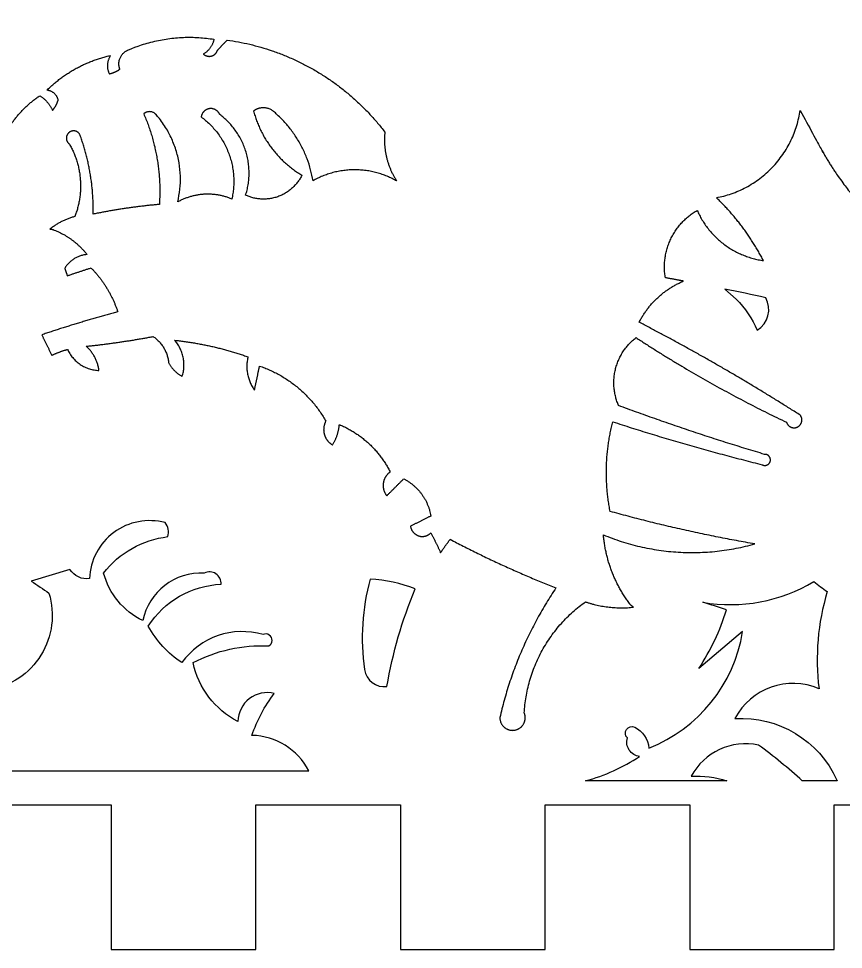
# Model space of a CAD drawing. Header units: millimetres. Extents: x 351 to 3123, y -188 to 617.
# Drawn here: x 768.4 to 825.4, y 65 to 129.3 of the extents above; entities that cross this region are included whole.
import ezdxf

# ---------------------------------------------------------------- set-up
doc = ezdxf.new("R2010")
doc.units = ezdxf.units.MM
doc.header["$LTSCALE"] = 25.4
doc.layers.add('cut_through', color=3, linetype='Continuous')

msp = doc.modelspace()

# ---------------------------------------------------------------- linework, layer by layer
at = {"layer": 'cut_through'}
for points in [[(820.066, 110.053, 0.003586), (817.231, 110.645), (818.02, 109.946, -0.096954), (819.474, 107.8, 0.396216)], [(783.558, 80.768, -0.226855), (780.461, 84.83, -0.132391), (785.687, 85.991, 1), (785.3, 86.765, 0.320299), (779.687, 84.83, -0.12156), (777.364, 87.345, -0.245976), (782.397, 90.247, 0.580277), (781.235, 91.021, 0.3681), (776.976, 87.732, -0.214449), (774.266, 91.021, -0.199952), (778.719, 93.536, 0.236203), (778.525, 94.503, 0.481629), (773.298, 90.634, -0.297037), (771.944, 91.264), (769.265, 90.46, -0.018092), (770.49, 89.631, -0.4525), (766.358, 82.937, 0.005672), (763.174, 86.661, 0.867217), (762.031, 85.062, 0.189415), (765.003, 81.634, 0.108302), (760.248, 77.356), (788.464, 77.356, 0.273673), (784.526, 79.8, -0.080156), (786.075, 82.702, 0.480434)], [(792.708, 90.603, 0.102609), (792.309, 84.358, 0.412321), (793.867, 83.179, -0.058012), (795.825, 89.923, 0.081962)], [(807.61, 76.653, 0.077196), (811.341, 78.348, -0.468565), (810.497, 79.626, -0.862911), (811.002, 80.363, -0.263698), (811.99, 78.922, 0.264748), (818.463, 86.972), (815.437, 84.423, 0.071098), (817.353, 88.482, 0.006681), (815.708, 88.999, 0.178927), (823.402, 90.431, 0.02783), (824.319, 89.744, 0.104593), (823.749, 83.025, 0.388794), (817.933, 80.968, -0.31011), (824.988, 76.716, -0.018486), (825.008, 76.653), (822.595, 76.653, 0.027427), (819.563, 79.13, 0.333206), (814.907, 76.975, -0.097148), (817.384, 76.653)]]:
    msp.add_lwpolyline(points, format="xyb", close=True, dxfattribs=at)
msp.add_lwpolyline([(739.805, 75.011), (774.805, 75.011), (774.805, 65.011), (784.805, 65.011), (784.805, 75.011), (794.805, 75.011), (794.805, 65.011), (804.805, 65.011), (804.805, 75.011), (814.805, 75.011), (814.805, 65.011), (824.805, 65.011), (824.805, 75.011), (834.805, 75.011), (834.805, 65.011), (844.805, 65.011), (844.805, 75.011), (854.805, 75.011), (854.805, 65.011), (864.805, 65.011)], dxfattribs=at)
for points, weights in [([(820.406, 156.116), (779.082, 157.201), (761.377, 119.845)], [1, 0.837981863642, 1]), ([(781.903, 127.917), (781.775, 127.234), (781.169, 126.894)], [1, 0.906230928441, 1]), ([(782.809, 127.854), (789.578, 126.933), (793.72, 121.5)], [1, 0.924149134064, 1]), ([(770.354, 124.393), (772.207, 126.231), (774.757, 126.791)], [1, 0.96038234694, 1]), ([(774.757, 126.791), (774.334, 126.186), (774.665, 125.526)], [1, 0.859052938957, 1]), ([(774.665, 125.526), (775.063, 125.61), (775.397, 125.841)], [1, 0.980605089731, 1]), ([(771.137, 123.726), (770.968, 124.321), (770.354, 124.393)], [1, 0.831885930132, 1]), ([(767.158, 120.76), (768.043, 122.775), (769.862, 124.013)], [1, 0.96113909883, 1]), ([(769.862, 124.013), (770.449, 123.632), (770.742, 122.997)], [1, 0.960781252835, 1]), ([(770.742, 122.997), (771.006, 123.325), (771.137, 123.726)], [1, 0.983881313574, 1]), ([(784.645, 122.948), (785.412, 120.053), (787.984, 118.519)], [1, 0.926001266496, 1]), ([(816.65, 116.961), (821.703, 117.909), (822.443, 122.995)], [1, 0.813619501742, 1]), ([(777.048, 122.76), (778.351, 119.761), (778.126, 116.498)], [1, 0.97149202362, 1]), ([(781.023, 122.542), (783.932, 120.397), (783.142, 116.871)], [1, 0.83767517328, 1]), ([(784.092, 117.135), (785.191, 120.567), (782.3, 122.717)], [1, 0.813558535917, 1]), ([(773.554, 115.828), (773.606, 118.676), (772.622, 121.348)], [1, 0.982856548122, 1]), ([(793.72, 121.5), (793.533, 119.664), (794.54, 118.117)], [1, 0.942931637525, 1]), ([(771.908, 120.668), (773.292, 118.249), (772.278, 115.654)], [1, 0.902044178686, 1]), ([(787.984, 118.519), (786.716, 115.922), (784.092, 117.135)], [1, 0.714526041551, 1]), ([(794.54, 118.117), (791.652, 119.77), (788.754, 118.132)], [1, 0.869214016168, 1]), ([(783.142, 116.871), (781.224, 117.674), (779.402, 116.673)], [1, 0.900622610219, 1]), ([(778.126, 116.498), (775.821, 116.292), (773.554, 115.828)], [1, 0.998427078242, 1]), ([(819.902, 112.616), (818.638, 115.06), (816.65, 116.961)], [1, 0.986391291577, 1]), ([(813.123, 111.429), (812.61, 114.517), (815.32, 116.084)], [1, 0.822075152164, 1]), ([(815.32, 116.084), (816.648, 113.078), (819.902, 112.616)], [1, 0.874231236485, 1]), ([(772.278, 115.654), (771.321, 115.411), (770.555, 114.787)], [1, 0.976303620091, 1]), ([(770.555, 114.787), (770.67, 114.797), (770.778, 114.756)], [1, 0.9756969204, 1]), ([(770.778, 114.756), (772.193, 114.225), (773.125, 113.036)], [1, 0.962819831366, 1]), ([(773.125, 113.036), (772.106, 112.957), (771.585, 112.078)], [1, 0.887282994891, 1]), ([(771.761, 111.566), (772.58, 111.85), (773.407, 112.11)], [1, 0.999888381609, 1]), ([(773.407, 112.11), (774.676, 110.803), (775.254, 109.076)], [1, 0.975050001552, 1]), ([(814.381, 111.198), (813.753, 111.316), (813.123, 111.429)], [1, 0.999994981947, 1]), ([(811.311, 108.352), (812.319, 110.344), (814.381, 111.198)], [1, 0.937724543565, 1]), ([(775.254, 109.076), (772.6, 108.362), (769.993, 107.486)], [1, 0.99952898459, 1]), ([(822.451, 101.93), (817.027, 105.393), (811.311, 108.352)], [1, 0.998976687296, 1]), ([(773.063, 106.693), (775.394, 106.935), (777.697, 107.367)], [1, 0.999157429827, 1]), ([(777.697, 107.367), (778.653, 106.717), (778.765, 105.566)], [1, 0.90536614035, 1]), ([(779.715, 104.616), (780.147, 106.012), (779.181, 107.109)], [1, 0.872208821379, 1]), ([(779.181, 107.109), (781.785, 106.835), (784.255, 105.963)], [1, 0.993112443606, 1]), ([(809.888, 102.599), (808.661, 105.415), (811.094, 107.29)], [1, 0.788354432442, 1]), ([(811.094, 107.29), (816.103, 104.014), (821.505, 101.438)], [1, 0.997751167256, 1]), ([(770.691, 106.068), (771.212, 106.325), (771.774, 106.475)], [1, 0.99521427253, 1]), ([(771.774, 106.475), (772.413, 105.078), (773.949, 105.026)], [1, 0.850315367862, 1]), ([(773.949, 105.026), (773.826, 106.03), (773.063, 106.693)], [1, 0.933700560592, 1]), ([(778.765, 105.566), (779.085, 104.936), (779.715, 104.616)], [1, 0.950568938855, 1]), ([(784.255, 105.963), (783.956, 104.712), (784.704, 103.666)], [1, 0.909964397262, 1]), ([(785.06, 105.328), (788.077, 104.294), (789.642, 101.515)], [1, 0.934608849985, 1]), ([(819.988, 99.224), (814.882, 100.743), (809.888, 102.599)], [1, 0.999445508975, 1]), ([(790.111, 99.877), (790.501, 100.527), (790.579, 101.281)], [1, 0.976164635828, 1]), ([(790.579, 101.281), (792.942, 100.292), (794.093, 98.004)], [1, 0.937991376895, 1]), ([(809.305, 95.282), (808.692, 98.398), (809.488, 101.472)], [1, 0.975050001552, 1]), ([(809.488, 101.472), (814.603, 99.812), (819.82, 98.508)], [1, 0.999406824105, 1]), ([(795.03, 97.536), (796.61, 96.717), (796.904, 94.961)], [1, 0.894401119475, 1]), ([(819.3, 93.035), (814.246, 93.905), (809.305, 95.282)], [1, 0.998716077185, 1]), ([(796.904, 94.961), (796.201, 94.61), (795.498, 94.259)], [1, 0.999999999972, 1]), ([(796.904, 93.791), (797.267, 93.121), (797.577, 92.425)], [1, 0.999226501009, 1]), ([(797.577, 92.425), (797.897, 92.897), (798.241, 93.353)], [1, 0.999701660801, 1]), ([(798.241, 93.353), (801.805, 91.466), (805.558, 89.989)], [1, 0.998427078242, 1]), ([(810.632, 88.919), (809.069, 91.039), (808.837, 93.662)], [1, 0.962819831366, 1]), ([(808.837, 93.662), (813.96, 91.532), (819.3, 93.035)], [1, 0.944688900881, 1]), ([(805.558, 89.989), (802.778, 85.878), (801.676, 81.038)], [1, 0.982856548122, 1]), ([(803.366, 81.354), (803.641, 86.203), (807.589, 89.032)], [1, 0.902044178686, 1]), ([(807.589, 89.032), (809.218, 88.477), (810.928, 88.662)], [1, 0.976303620091, 1]), ([(810.928, 88.662), (810.751, 88.757), (810.632, 88.919)], [1, 0.9756969204, 1])]:
    msp.add_rational_spline(points, weights, degree=2, dxfattribs=at)
for points, weights, knots in [([(775.397, 125.841), (775.041, 126.773), (775.957, 127.169), (778.822, 128.407), (781.903, 127.917)], [1, 0.722289064578, 1, 0.960256277132, 1], [209.304339, 209.304339, 209.304339, 210.831718, 210.831718, 211.397473, 211.397473, 211.397473]), ([(781.169, 126.894), (781.407, 126.67), (781.724, 126.75), (782.04, 126.831), (782.141, 127.142)], [1, 0.875826177799, 1, 0.875826177799, 1], [212.270501, 212.270501, 212.270501, 213.277804, 213.277804, 214.285107, 214.285107, 214.285107]), ([(779.402, 116.673), (780.201, 120.069), (777.908, 122.699), (777.509, 123.157), (777.048, 122.76)], [1, 0.889707430463, 1, 0.709388586913, 1], [228.071621, 228.071621, 228.071621, 229.019806, 229.019806, 230.584138, 230.584138, 230.584138]), ([(782.3, 122.717), (782.1, 123.186), (781.595, 123.117), (781.09, 123.048), (781.023, 122.542)], [1, 0.794855281198, 1, 0.794855281198, 1], [223.408752, 223.408752, 223.408752, 224.712807, 224.712807, 226.016861, 226.016861, 226.016861]), ([(788.754, 118.132), (788.27, 121.019), (786.039, 122.915), (785.356, 123.496), (784.645, 122.948)], [1, 0.939281245208, 1, 0.777327503, 1], [217.782404, 217.782404, 217.782404, 218.482938, 218.482938, 219.843717, 219.843717, 219.843717]), ([(822.443, 122.995), (823.158, 121.673), (823.881, 120.356), (826.396, 115.771), (830.778, 112.918)], [1, 0.999995236857, 1, 0.969902948931, 1], [277.9599648, 277.9599648, 277.9599648, 277.9661377, 277.9661377, 278.4580665, 278.4580665, 278.4580665]), ([(772.622, 121.348), (772.442, 121.632), (772.111, 121.575), (771.78, 121.517), (771.706, 121.189), (771.633, 120.861), (771.908, 120.668)], [1, 0.831390435437, 1, 0.831390435437, 1, 0.831390435437, 1], [231.545896, 231.545896, 231.545896, 232.724278, 232.724278, 233.902661, 233.902661, 235.081043, 235.081043, 235.081043]), ([(821.505, 101.438), (821.612, 101.098), (821.966, 101.062), (822.32, 101.026), (822.494, 101.337), (822.668, 101.648), (822.451, 101.93)], [1, 0.835684288859, 1, 0.835684288859, 1, 0.835684288859, 1], [269.868465, 269.868465, 269.868465, 271.031303, 271.031303, 272.19414, 272.19414, 273.356978, 273.356978, 273.356978]), ([(789.642, 101.515), (789.4, 101.079), (789.537, 100.599), (789.674, 100.119), (790.111, 99.877)], [1, 0.923820249212, 1, 0.923820249212, 1], [248.363332, 248.363332, 248.363332, 249.14904, 249.14904, 249.934748, 249.934748, 249.934748]), ([(819.82, 98.508), (820.057, 98.375), (820.261, 98.555), (820.464, 98.735), (820.361, 98.987), (820.259, 99.238), (819.988, 99.224)], [1, 0.815341570768, 1, 0.815341570768, 1, 0.815341570768, 1], [264.637507, 264.637507, 264.637507, 265.872462, 265.872462, 267.107417, 267.107417, 268.342371, 268.342371, 268.342371]), ([(794.093, 98.004), (793.683, 97.727), (793.613, 97.237), (793.543, 96.747), (793.859, 96.366)], [1, 0.914427020611, 1, 0.914427020611, 1], [251.080305, 251.080305, 251.080305, 251.913718, 251.913718, 252.74713, 252.74713, 252.74713]), ([(795.498, 94.259), (795.571, 93.752), (796.056, 93.591), (796.542, 93.429), (796.904, 93.791)], [1, 0.850800226651, 1, 0.850800226651, 1], [254.674557, 254.674557, 254.674557, 255.781137, 255.781137, 256.887717, 256.887717, 256.887717]), ([(801.676, 81.038), (801.669, 80.452), (802.208, 80.221), (802.746, 79.991), (803.165, 80.4), (803.585, 80.81), (803.366, 81.354)], [1, 0.831390435437, 1, 0.831390435437, 1, 0.831390435437, 1], [257.498297, 257.498297, 257.498297, 258.67668, 258.67668, 259.855062, 259.855062, 261.033444, 261.033444, 261.033444])]:
    msp.add_rational_spline(points, weights, degree=2, knots=knots, dxfattribs=at)
for points in [[(782.141, 127.142), (782.475, 127.498), (782.809, 127.854)], [(771.585, 112.078), (771.673, 111.822), (771.761, 111.566)], [(769.993, 107.486), (770.342, 106.777), (770.691, 106.068)], [(784.704, 103.666), (784.882, 104.497), (785.06, 105.328)], [(793.859, 96.366), (794.444, 96.951), (795.03, 97.536)]]:
    msp.add_open_spline(points, degree=2, dxfattribs=at)

doc.saveas('drawing.dxf')
